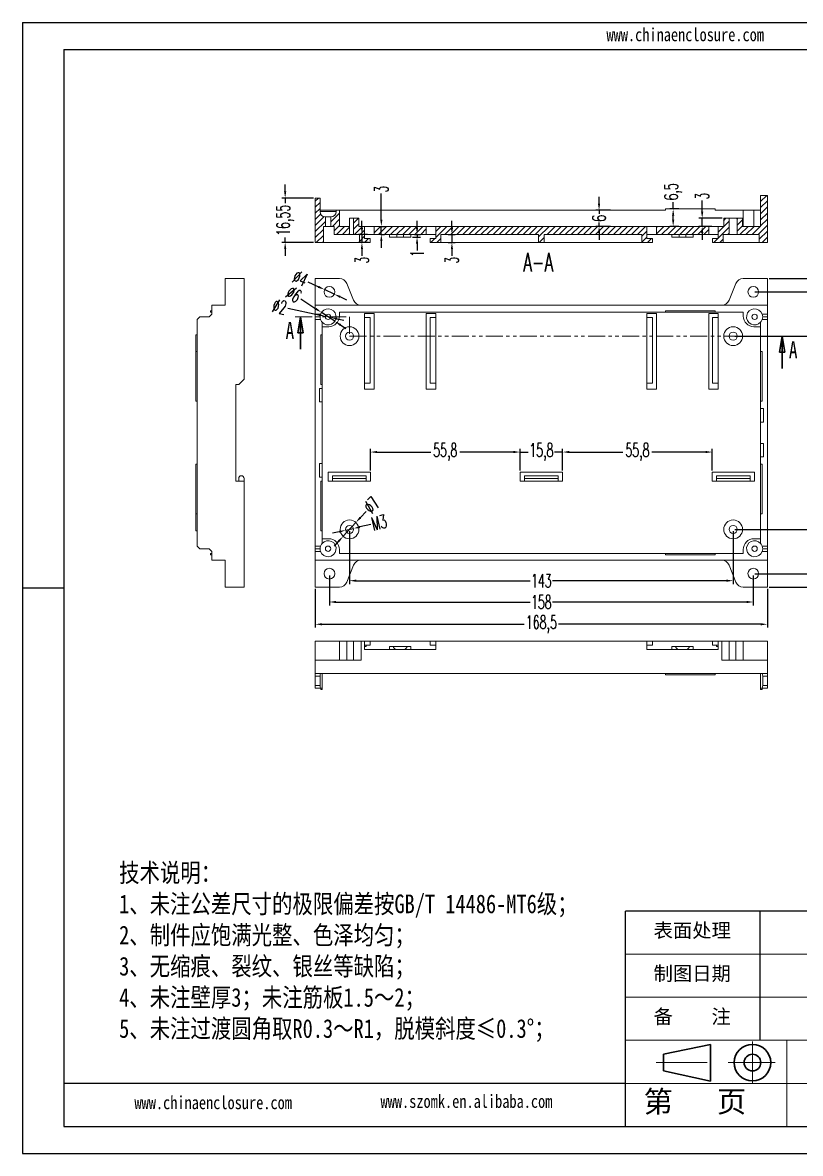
# Model space of a CAD drawing. Header units: inches. Extents: x 998 to 3526, y 519 to 940.
# Drawn here: x 1649.3 to 1939.2, y 519 to 940.4 of the extents above; entities that cross this region are included whole.
import ezdxf

# ---------------------------------------------------------------- set-up
doc = ezdxf.new("R2010")
doc.units = ezdxf.units.IN
doc.linetypes.add('CENTER2', pattern=[28.575, 19.05, -3.175, 3.175, -3.175])
doc.linetypes.add('PHANTOM', pattern=[12.7, 6.35, -1.27, 1.27, -1.27, 1.27, -1.27])
doc.layers.add('文字', color=81, linetype='Continuous')
for name, color, linetype, lineweight in [('粗实线', 7, 'Continuous', 30), ('细实线', 3, 'Continuous', 9), ('细点划线', 2, 'CENTER2', 9)]:
    doc.layers.add(name, color=color, linetype=linetype, lineweight=lineweight)
doc.styles.add('SLDTEXTSTYLE0', font='TXT', dxfattribs={"width": 0.75})
doc.styles.add('SLDTEXTSTYLE2', font='TXT', dxfattribs={"width": 0.6, "bigfont": 'bigfont'})
doc.styles.get("Standard").update_dxf_attribs({"font": 'txt', "bigfont": 'gbcbig.shx'})
doc.styles.add('宋体', font='', dxfattribs={"width": 0.8, "height": 3.5})
doc.styles.get('宋体').set_extended_font_data('SimSun')
doc.dimstyles.new('5', dxfattribs={"dimtxt": 5, "dimasz": 2.5, "dimexe": 1.25, "dimexo": 0.625, "dimtad": 0, "dimzin": 12, "dimtxsty": 'SLDTEXTSTYLE2', "dimcen": 2.5, "dimclrd": 3, "dimclre": 3, "dimclrt": 256, "dimadec": 0, "dimazin": 0, "dimtfac": 1, "dimtmove": 0, "dimatfit": 3, "dimfxl": 1, "dimarcsym": 0})

# ---------------------------------------------------------------- blocks, each defined once
blk = doc.blocks.new('_CLOSED')
at = {"color": 0, "linetype": 'ByBlock', "lineweight": -2}
for p, q in [((-1, 0.166667), (0, 0)), ((-1, 0.166667), (-1, -0.166667)), ((0, 0), (-1, -0.166667)), ((0, 0), (-1, 0))]:
    blk.add_line(p, q, dxfattribs=at)
blk = doc.blocks.new('*D237')
at = {"color": 3, "lineweight": -2}
for p, q in [((1763.63, 734.44), (1763.63, 723.25)), ((1921.63, 734.44), (1921.63, 723.25)), ((1766.13, 724.5), (1838.51, 724.5)), ((1919.13, 724.5), (1846.76, 724.5))]:
    blk.add_line(p, q, dxfattribs=at)
at = {"color": 3}
for points in [[(1766.13, 724.92), (1766.13, 724.08), (1763.63, 724.5)], [(1919.13, 724.92), (1919.13, 724.08), (1921.63, 724.5)]]:
    blk.add_solid(points, dxfattribs=at)
at = {"layer": 'Defpoints', "color": 0}
for p in [(1763.63, 735.06), (1921.63, 735.06), (1921.63, 724.5)]:
    blk.add_point(p, dxfattribs=at)
at = {"insert": (1842.63, 724.5), "char_height": 5, "attachment_point": 5, "style": 'SLDTEXTSTYLE2'}
blk.add_mtext('158', dxfattribs=at)
blk = doc.blocks.new('*D238')
at = {"color": 3, "lineweight": -2}
for p, q in [((1771.13, 750.94), (1771.13, 731.19)), ((1914.13, 750.94), (1914.13, 731.19)), ((1773.63, 732.44), (1838.51, 732.44)), ((1911.63, 732.44), (1846.76, 732.44))]:
    blk.add_line(p, q, dxfattribs=at)
at = {"color": 3}
for points in [[(1773.63, 732.86), (1773.63, 732.02), (1771.13, 732.44)], [(1911.63, 732.86), (1911.63, 732.02), (1914.13, 732.44)]]:
    blk.add_solid(points, dxfattribs=at)
at = {"layer": 'Defpoints', "color": 0}
for p in [(1771.13, 751.56), (1914.13, 751.56), (1914.13, 732.44)]:
    blk.add_point(p, dxfattribs=at)
at = {"insert": (1842.63, 732.44), "char_height": 5, "attachment_point": 5, "style": 'SLDTEXTSTYLE2'}
blk.add_mtext('143', dxfattribs=at)
blk = doc.blocks.new('*D239')
at = {"color": 3, "lineweight": -2}
for p, q in [((1758.38, 729.44), (1758.38, 714.96)), ((1926.88, 729.44), (1926.88, 714.96)), ((1760.88, 716.21), (1836.26, 716.21)), ((1924.38, 716.21), (1849.01, 716.21))]:
    blk.add_line(p, q, dxfattribs=at)
at = {"color": 3}
for points in [[(1760.88, 716.63), (1760.88, 715.79), (1758.38, 716.21)], [(1924.38, 716.63), (1924.38, 715.79), (1926.88, 716.21)]]:
    blk.add_solid(points, dxfattribs=at)
at = {"layer": 'Defpoints', "color": 0}
for p in [(1758.38, 730.06), (1926.88, 730.06), (1926.88, 716.21)]:
    blk.add_point(p, dxfattribs=at)
at = {"insert": (1842.63, 716.21), "char_height": 5, "attachment_point": 5, "style": 'SLDTEXTSTYLE2'}
blk.add_mtext('168,5', dxfattribs=at)
blk = doc.blocks.new('*D240')
at = {"color": 3, "lineweight": -2}
for p, q in [((1922.26, 840.06), (1953.38, 840.06)), ((1952.13, 837.56), (1952.13, 791.44)), ((1952.13, 737.56), (1952.13, 783.69)), ((1922.26, 735.06), (1953.38, 735.06))]:
    blk.add_line(p, q, dxfattribs=at)
at = {"color": 3}
for points in [[(1951.72, 837.56), (1952.55, 837.56), (1952.13, 840.06)], [(1951.72, 737.56), (1952.55, 737.56), (1952.13, 735.06)]]:
    blk.add_solid(points, dxfattribs=at)
at = {"layer": 'Defpoints', "color": 0}
for p in [(1921.63, 840.06), (1952.13, 840.06), (1921.63, 735.06)]:
    blk.add_point(p, dxfattribs=at)
at = {"insert": (1952.13, 787.56), "char_height": 5, "attachment_point": 5, "rotation": 90, "style": 'SLDTEXTSTYLE2'}
blk.add_mtext('105', dxfattribs=at)
blk = doc.blocks.new('*D241')
at = {"color": 3, "lineweight": -2}
for p, q in [((1914.76, 823.56), (1945.84, 823.56)), ((1944.59, 821.06), (1944.59, 790.69)), ((1944.59, 754.06), (1944.59, 784.44)), ((1914.76, 751.56), (1945.84, 751.56))]:
    blk.add_line(p, q, dxfattribs=at)
at = {"color": 3}
for points in [[(1944.17, 821.06), (1945.01, 821.06), (1944.59, 823.56)], [(1944.17, 754.06), (1945.01, 754.06), (1944.59, 751.56)]]:
    blk.add_solid(points, dxfattribs=at)
at = {"layer": 'Defpoints', "color": 0}
for p in [(1914.13, 823.56), (1944.59, 823.56), (1914.13, 751.56)]:
    blk.add_point(p, dxfattribs=at)
at = {"insert": (1944.59, 787.56), "char_height": 5, "attachment_point": 5, "rotation": 90, "style": 'SLDTEXTSTYLE2'}
blk.add_mtext('72', dxfattribs=at)
blk = doc.blocks.new('*D242')
at = {"color": 3, "lineweight": -2}
for p, q in [((1927.51, 845.06), (1961.56, 845.06)), ((1960.31, 842.56), (1960.31, 791.19)), ((1960.31, 732.56), (1960.31, 783.94)), ((1927.51, 730.06), (1961.56, 730.06))]:
    blk.add_line(p, q, dxfattribs=at)
at = {"color": 3}
for points in [[(1959.9, 842.56), (1960.73, 842.56), (1960.31, 845.06)], [(1959.9, 732.56), (1960.73, 732.56), (1960.31, 730.06)]]:
    blk.add_solid(points, dxfattribs=at)
at = {"layer": 'Defpoints', "color": 0}
for p in [(1926.88, 845.06), (1926.88, 730.06), (1960.31, 730.06)]:
    blk.add_point(p, dxfattribs=at)
at = {"insert": (1960.31, 787.56), "char_height": 5, "attachment_point": 5, "rotation": 90, "style": 'SLDTEXTSTYLE2'}
blk.add_mtext('115', dxfattribs=at)
blk = doc.blocks.new('*D250')
at = {"color": 3, "lineweight": -2}
for p, q in [((1777.28, 758.27), (1775.19, 755.99)), ((1768.77, 748.98), (1773.5, 754.14)), ((1767.08, 747.14), (1765.39, 745.3))]:
    blk.add_line(p, q, dxfattribs=at)
at = {"color": 3}
for points in [[(1774.88, 756.27), (1775.5, 755.71), (1773.5, 754.14)], [(1766.77, 747.42), (1767.39, 746.86), (1768.77, 748.98)]]:
    blk.add_solid(points, dxfattribs=at)
at = {"layer": 'Defpoints', "color": 0}
for p in [(1773.5, 754.14), (1768.77, 748.98)]:
    blk.add_point(p, dxfattribs=at)
at = {"insert": (1779.39, 760.57), "char_height": 5, "attachment_point": 5, "rotation": 47.4904, "style": 'SLDTEXTSTYLE2'}
blk.add_mtext('∅7', dxfattribs=at)
blk = doc.blocks.new('*D251')
at = {"color": 3, "lineweight": -2}
for p, q in [((1767.24, 750.66), (1764.8, 750.1)), ((1769.67, 751.23), (1772.6, 751.9)), ((1779.09, 753.4), (1775.03, 752.47))]:
    blk.add_line(p, q, dxfattribs=at)
at = {"color": 3}
for points in [[(1767.14, 751.07), (1767.33, 750.26), (1769.67, 751.23)], [(1774.94, 752.87), (1775.13, 752.06), (1772.6, 751.9)]]:
    blk.add_solid(points, dxfattribs=at)
at = {"layer": 'Defpoints', "color": 0}
for p in [(1769.67, 751.23), (1772.6, 751.9)]:
    blk.add_point(p, dxfattribs=at)
at = {"insert": (1782.13, 754.11), "char_height": 5, "attachment_point": 5, "rotation": 13.0131, "style": 'SLDTEXTSTYLE2'}
blk.add_mtext('{\\Ftxt,bigfont|c134;M3}', dxfattribs=at)
blk = doc.blocks.new('*D252')
at = {"color": 3, "lineweight": -2}
for p, q in [((1755.59, 843.8), (1759.55, 841.96)), ((1765.45, 839.22), (1761.82, 840.91)), ((1767.72, 838.17), (1769.98, 837.12))]:
    blk.add_line(p, q, dxfattribs=at)
at = {"color": 3}
for points in [[(1759.73, 842.34), (1759.38, 841.58), (1761.82, 840.91)], [(1767.89, 838.55), (1767.54, 837.79), (1765.45, 839.22)]]:
    blk.add_solid(points, dxfattribs=at)
at = {"layer": 'Defpoints', "color": 0}
for p in [(1761.82, 840.91), (1765.45, 839.22)]:
    blk.add_point(p, dxfattribs=at)
at = {"insert": (1752.76, 845.11), "char_height": 5, "attachment_point": 5, "rotation": 335.0971, "style": 'SLDTEXTSTYLE2'}
blk.add_mtext('∅4', dxfattribs=at)
blk = doc.blocks.new('*D253')
at = {"color": 3, "lineweight": -2}
for p, q in [((1752.97, 837.47), (1758.54, 833.79)), ((1765.64, 829.11), (1760.63, 832.42)), ((1767.72, 827.73), (1769.81, 826.36))]:
    blk.add_line(p, q, dxfattribs=at)
at = {"color": 3}
for points in [[(1758.77, 834.14), (1758.31, 833.45), (1760.63, 832.42)], [(1767.95, 828.08), (1767.5, 827.39), (1765.64, 829.11)]]:
    blk.add_solid(points, dxfattribs=at)
at = {"layer": 'Defpoints', "color": 0}
for p in [(1760.63, 832.42), (1765.64, 829.11)]:
    blk.add_point(p, dxfattribs=at)
at = {"insert": (1750.37, 839.19), "char_height": 5, "attachment_point": 5, "rotation": 326.5743, "style": 'SLDTEXTSTYLE2'}
blk.add_mtext('∅6', dxfattribs=at)
blk = doc.blocks.new('*D254')
at = {"color": 3, "lineweight": -2}
for p, q in [((1748.13, 833.94), (1759.71, 831.49)), ((1764.11, 830.56), (1762.16, 830.97)), ((1766.56, 830.04), (1769, 829.52))]:
    blk.add_line(p, q, dxfattribs=at)
at = {"color": 3}
for points in [[(1759.8, 831.9), (1759.62, 831.08), (1762.16, 830.97)], [(1766.64, 830.45), (1766.47, 829.63), (1764.11, 830.56)]]:
    blk.add_solid(points, dxfattribs=at)
at = {"layer": 'Defpoints', "color": 0}
for p in [(1762.16, 830.97), (1764.11, 830.56)]:
    blk.add_point(p, dxfattribs=at)
at = {"insert": (1745.07, 834.59), "char_height": 5, "attachment_point": 5, "rotation": 348.0457, "style": 'SLDTEXTSTYLE2'}
blk.add_mtext('∅2', dxfattribs=at)
blk = doc.blocks.new('*D256')
at = {"color": 3, "lineweight": -2}
for p, q in [((1778.93, 773.49), (1778.93, 781.63)), ((1781.43, 780.38), (1801.46, 780.38)), ((1832.23, 780.38), (1812.21, 780.38)), ((1834.73, 773.49), (1834.73, 781.63))]:
    blk.add_line(p, q, dxfattribs=at)
at = {"color": 3}
for points in [[(1781.43, 780.8), (1781.43, 779.97), (1778.93, 780.38)], [(1832.23, 780.8), (1832.23, 779.97), (1834.73, 780.38)]]:
    blk.add_solid(points, dxfattribs=at)
at = {"layer": 'Defpoints', "color": 0}
for p in [(1834.73, 780.38), (1778.93, 772.86), (1834.73, 772.86)]:
    blk.add_point(p, dxfattribs=at)
at = {"insert": (1806.83, 780.38), "char_height": 5, "attachment_point": 5, "style": 'SLDTEXTSTYLE2'}
blk.add_mtext('55,8', dxfattribs=at)
blk = doc.blocks.new('*D257')
at = {"color": 3, "lineweight": -2}
for p, q in [((1850.53, 773.49), (1850.53, 781.63)), ((1853.03, 780.38), (1873.06, 780.38)), ((1903.83, 780.38), (1883.81, 780.38)), ((1906.33, 773.49), (1906.33, 781.63))]:
    blk.add_line(p, q, dxfattribs=at)
at = {"color": 3}
for points in [[(1853.03, 780.8), (1853.03, 779.97), (1850.53, 780.38)], [(1903.83, 780.8), (1903.83, 779.97), (1906.33, 780.38)]]:
    blk.add_solid(points, dxfattribs=at)
at = {"layer": 'Defpoints', "color": 0}
for p in [(1906.33, 780.38), (1850.53, 772.86), (1906.33, 772.86)]:
    blk.add_point(p, dxfattribs=at)
at = {"insert": (1878.43, 780.38), "char_height": 5, "attachment_point": 5, "style": 'SLDTEXTSTYLE2'}
blk.add_mtext('55,8', dxfattribs=at)
blk = doc.blocks.new('*D258')
at = {"color": 3, "lineweight": -2}
for p, q in [((1832.23, 780.38), (1829.73, 780.38)), ((1834.73, 773.49), (1834.73, 781.63)), ((1834.73, 780.38), (1837.76, 780.38)), ((1850.53, 780.38), (1847.51, 780.38)), ((1850.53, 773.49), (1850.53, 781.63)), ((1853.03, 780.38), (1855.53, 780.38))]:
    blk.add_line(p, q, dxfattribs=at)
at = {"color": 3}
for points in [[(1832.23, 780.8), (1832.23, 779.97), (1834.73, 780.38)], [(1853.03, 780.8), (1853.03, 779.97), (1850.53, 780.38)]]:
    blk.add_solid(points, dxfattribs=at)
at = {"layer": 'Defpoints', "color": 0}
for p in [(1850.53, 780.38), (1834.73, 772.86), (1850.53, 772.86)]:
    blk.add_point(p, dxfattribs=at)
at = {"insert": (1842.63, 780.38), "char_height": 5, "attachment_point": 5, "style": 'SLDTEXTSTYLE2'}
blk.add_mtext('15,8', dxfattribs=at)
blk = doc.blocks.new('*D262')
at = {"color": 3, "lineweight": -2}
for p, q in [((1747.14, 877.54), (1747.14, 880.04)), ((1757.76, 875.04), (1745.89, 875.04)), ((1747.14, 875.04), (1747.14, 873.14)), ((1747.14, 858.49), (1747.14, 860.39)), ((1757.76, 858.49), (1745.89, 858.49)), ((1747.14, 855.99), (1747.14, 853.49))]:
    blk.add_line(p, q, dxfattribs=at)
at = {"color": 3}
for points in [[(1746.73, 877.54), (1747.56, 877.54), (1747.14, 875.04)], [(1746.73, 855.99), (1747.56, 855.99), (1747.14, 858.49)]]:
    blk.add_solid(points, dxfattribs=at)
at = {"layer": 'Defpoints', "color": 0}
for p in [(1758.38, 875.04), (1747.14, 858.49), (1758.38, 858.49)]:
    blk.add_point(p, dxfattribs=at)
at = {"insert": (1747.14, 866.76), "char_height": 5, "attachment_point": 5, "rotation": 90, "style": 'SLDTEXTSTYLE2'}
blk.add_mtext('16,55', dxfattribs=at)
blk = doc.blocks.new('*D263')
at = {"color": 3, "lineweight": -2}
for p, q in [((1902.59, 869.99), (1902.59, 874.11)), ((1910.01, 867.49), (1901.34, 867.49)), ((1906.13, 864.49), (1901.34, 864.49)), ((1902.59, 864.49), (1902.59, 867.49)), ((1902.59, 861.99), (1902.59, 859.49))]:
    blk.add_line(p, q, dxfattribs=at)
at = {"color": 3}
for points in [[(1902.17, 869.99), (1903.01, 869.99), (1902.59, 867.49)], [(1902.17, 861.99), (1903.01, 861.99), (1902.59, 864.49)]]:
    blk.add_solid(points, dxfattribs=at)
at = {"layer": 'Defpoints', "color": 0}
for p in [(1902.59, 864.49), (1906.76, 864.49), (1910.63, 867.49)]:
    blk.add_point(p, dxfattribs=at)
at = {"insert": (1902.59, 875.74), "char_height": 5, "attachment_point": 5, "rotation": 90, "style": 'SLDTEXTSTYLE2'}
blk.add_mtext('3', dxfattribs=at)
blk = doc.blocks.new('*D264')
at = {"color": 3, "lineweight": -2}
for p, q in [((1864.15, 872.99), (1864.15, 875.49)), ((1868.4, 870.49), (1862.9, 870.49)), ((1864.15, 870.49), (1864.15, 869.11)), ((1868.4, 864.49), (1862.9, 864.49)), ((1864.15, 864.49), (1864.15, 865.86)), ((1864.15, 861.99), (1864.15, 859.49))]:
    blk.add_line(p, q, dxfattribs=at)
at = {"color": 3}
for points in [[(1863.73, 872.99), (1864.57, 872.99), (1864.15, 870.49)], [(1863.73, 861.99), (1864.57, 861.99), (1864.15, 864.49)]]:
    blk.add_solid(points, dxfattribs=at)
at = {"layer": 'Defpoints', "color": 0}
for p in [(1864.15, 870.49), (1869.03, 870.49), (1869.03, 864.49)]:
    blk.add_point(p, dxfattribs=at)
at = {"insert": (1864.15, 867.49), "char_height": 5, "attachment_point": 5, "rotation": 90, "style": 'SLDTEXTSTYLE2'}
blk.add_mtext('6', dxfattribs=at)
blk = doc.blocks.new('*D265')
at = {"color": 3, "lineweight": -2}
for p, q in [((1891.77, 870.99), (1891.77, 873.49)), ((1893.87, 870.99), (1890.52, 870.99)), ((1891.77, 866.99), (1891.77, 868.49)), ((1893.87, 864.49), (1890.52, 864.49))]:
    blk.add_line(p, q, dxfattribs=at)
at = {"color": 3}
for points in [[(1891.36, 868.49), (1892.19, 868.49), (1891.77, 870.99)], [(1891.36, 866.99), (1892.19, 866.99), (1891.77, 864.49)]]:
    blk.add_solid(points, dxfattribs=at)
at = {"layer": 'Defpoints', "color": 0}
for p in [(1894.49, 870.99), (1891.77, 864.49), (1894.49, 864.49)]:
    blk.add_point(p, dxfattribs=at)
at = {"insert": (1891.77, 877.36), "char_height": 5, "attachment_point": 5, "rotation": 90, "style": 'SLDTEXTSTYLE2'}
blk.add_mtext('6,5', dxfattribs=at)
blk = doc.blocks.new('*D266')
at = {"color": 3, "lineweight": -2}
for p, q in [((1782.98, 866.99), (1782.98, 876.73)), ((1782.74, 864.49), (1784.23, 864.49)), ((1782.98, 861.49), (1782.98, 864.49)), ((1782.74, 861.49), (1784.23, 861.49)), ((1782.98, 858.99), (1782.98, 856.49))]:
    blk.add_line(p, q, dxfattribs=at)
at = {"color": 3}
for points in [[(1782.57, 866.99), (1783.4, 866.99), (1782.98, 864.49)], [(1782.57, 858.99), (1783.4, 858.99), (1782.98, 861.49)]]:
    blk.add_solid(points, dxfattribs=at)
at = {"layer": 'Defpoints', "color": 0}
for p in [(1782.12, 864.49), (1782.98, 864.49), (1782.12, 861.49)]:
    blk.add_point(p, dxfattribs=at)
at = {"insert": (1782.98, 878.36), "char_height": 5, "attachment_point": 5, "rotation": 90, "style": 'SLDTEXTSTYLE2'}
blk.add_mtext('3', dxfattribs=at)
blk = doc.blocks.new('*D267')
at = {"color": 3, "lineweight": -2}
for p, q in [((1796.3, 863.99), (1796.3, 866.49)), ((1794.63, 860.49), (1797.55, 860.49)), ((1795.38, 861.49), (1797.55, 861.49)), ((1796.3, 861.49), (1796.3, 860.49)), ((1796.3, 857.99), (1796.3, 855.49))]:
    blk.add_line(p, q, dxfattribs=at)
at = {"color": 3}
for points in [[(1795.89, 863.99), (1796.72, 863.99), (1796.3, 861.49)], [(1795.89, 857.99), (1796.72, 857.99), (1796.3, 860.49)]]:
    blk.add_solid(points, dxfattribs=at)
at = {"layer": 'Defpoints', "color": 0}
for p in [(1794.01, 860.49), (1794.76, 861.49), (1796.3, 860.49)]:
    blk.add_point(p, dxfattribs=at)
at = {"insert": (1796.3, 854.36), "char_height": 5, "attachment_point": 5, "rotation": 90, "style": 'SLDTEXTSTYLE2'}
blk.add_mtext('1', dxfattribs=at)
blk = doc.blocks.new('*D268')
at = {"color": 3, "lineweight": -2}
for p, q in [((1775.76, 863.99), (1775.76, 866.49)), ((1777.88, 861.49), (1774.51, 861.49)), ((1775.76, 861.49), (1775.76, 858.49)), ((1778.23, 858.49), (1774.51, 858.49)), ((1775.76, 855.99), (1775.76, 853.49))]:
    blk.add_line(p, q, dxfattribs=at)
at = {"color": 3}
for points in [[(1775.34, 863.99), (1776.17, 863.99), (1775.76, 861.49)], [(1775.34, 855.99), (1776.17, 855.99), (1775.76, 858.49)]]:
    blk.add_solid(points, dxfattribs=at)
at = {"layer": 'Defpoints', "color": 0}
for p in [(1778.51, 861.49), (1775.76, 858.49), (1778.86, 858.49)]:
    blk.add_point(p, dxfattribs=at)
at = {"insert": (1775.76, 851.86), "char_height": 5, "attachment_point": 5, "rotation": 90, "style": 'SLDTEXTSTYLE2'}
blk.add_mtext('3', dxfattribs=at)
blk = doc.blocks.new('*D269')
at = {"color": 3, "lineweight": -2}
for p, q in [((1809.3, 863.99), (1809.3, 866.49)), ((1807.91, 861.49), (1810.55, 861.49)), ((1809.3, 861.49), (1809.3, 858.49)), ((1807.91, 858.49), (1810.55, 858.49)), ((1809.3, 855.99), (1809.3, 853.49))]:
    blk.add_line(p, q, dxfattribs=at)
at = {"color": 3}
for points in [[(1808.88, 863.99), (1809.72, 863.99), (1809.3, 861.49)], [(1808.88, 855.99), (1809.72, 855.99), (1809.3, 858.49)]]:
    blk.add_solid(points, dxfattribs=at)
at = {"layer": 'Defpoints', "color": 0}
for p in [(1807.28, 861.49), (1807.28, 858.49), (1809.3, 858.49)]:
    blk.add_point(p, dxfattribs=at)
at = {"insert": (1809.3, 851.86), "char_height": 5, "attachment_point": 5, "rotation": 90, "style": 'SLDTEXTSTYLE2'}
blk.add_mtext('3', dxfattribs=at)

msp = doc.modelspace()

# ---------------------------------------------------------------- hatches: boundary and pattern name
h = msp.add_hatch()
h.set_pattern_fill('ANSI31', color=4, scale=0.5, style=0)
edge = h.paths.add_edge_path(flags=0)
edge.add_arc((1762.134, 869.988), 2, 180, 270, ccw=False)
edge.add_line((1760.134, 869.988), (1760.134, 875.038))
edge.add_line((1760.134, 875.038), (1758.384, 875.038))
edge.add_line((1758.384, 875.038), (1758.384, 858.488))
edge.add_line((1758.384, 858.488), (1761.384, 858.488))
edge.add_line((1761.384, 858.488), (1761.384, 864.488))
edge.add_line((1761.384, 864.488), (1762.134, 864.488))
edge.add_line((1762.134, 864.488), (1762.134, 867.988))
h = msp.add_hatch()
h.set_pattern_fill('ANSI31', color=4, scale=0.5, style=0)
h.paths.add_polyline_path([(1926.884, 858.488), (1926.884, 875.988), (1924.384, 875.988), (1924.384, 864.488), (1917.634, 864.488), (1917.634, 867.488), (1915.634, 867.488), (1915.634, 861.488), (1923.884, 861.488), (1923.884, 858.488)], flags=0)
h = msp.add_hatch()
h.set_pattern_fill('ANSI31', color=4, scale=0.5, style=0)
edge = h.paths.add_edge_path(flags=0)
edge.add_line((1771.134, 861.488), (1771.134, 864.488))
edge.add_line((1771.134, 864.488), (1767.373, 864.488))
edge.add_line((1767.373, 864.488), (1767.373, 870.488))
edge.add_line((1767.373, 870.488), (1766.134, 870.488))
edge.add_line((1766.134, 870.488), (1766.134, 869.988))
edge.add_arc((1764.134, 869.988), 2, 270, 360, ccw=False)
edge.add_line((1764.134, 867.988), (1764.134, 864.488))
edge.add_line((1764.134, 864.488), (1765.384, 864.488))
edge.add_line((1765.384, 864.488), (1765.384, 861.488))
edge.add_line((1765.384, 861.488), (1771.134, 861.488))
h = msp.add_hatch()
h.set_pattern_fill('ANSI31', color=4, scale=0.5, style=0)
h.paths.add_polyline_path([(1772.634, 867.488), (1772.634, 861.488), (1774.884, 861.488), (1774.884, 858.488), (1778.859, 858.488), (1778.859, 859.988), (1776.759, 859.988), (1776.759, 864.488), (1774.634, 864.488), (1774.634, 867.488)], flags=0)
h = msp.add_hatch()
h.set_pattern_fill('ANSI31', color=4, scale=0.5, style=0)
h.paths.add_polyline_path([(1780.259, 864.488), (1780.259, 861.488), (1799.759, 861.488), (1799.759, 864.488)], flags=0)
h = msp.add_hatch()
h.set_pattern_fill('ANSI31', color=4, scale=0.5, style=0)
h.paths.add_polyline_path([(1880.134, 861.488), (1880.134, 858.488), (1884.109, 858.488), (1884.109, 859.988), (1882.009, 859.988), (1882.009, 864.488), (1803.259, 864.488), (1803.259, 859.988), (1801.159, 859.988), (1801.159, 858.488), (1805.134, 858.488), (1805.134, 861.488), (1841.634, 861.488), (1841.634, 858.488), (1843.634, 858.488), (1843.634, 861.488)], flags=0)
h = msp.add_hatch()
h.set_pattern_fill('ANSI31', color=4, scale=0.5, style=0)
h.paths.add_polyline_path([(1885.509, 861.488), (1905.009, 861.488), (1905.009, 864.488), (1885.509, 864.488)], flags=0)
h = msp.add_hatch()
h.set_pattern_fill('ANSI31', color=4, scale=0.5, style=0)
h.paths.add_polyline_path([(1910.384, 861.488), (1912.634, 861.488), (1912.634, 867.488), (1910.634, 867.488), (1910.634, 864.488), (1908.509, 864.488), (1908.509, 859.988), (1906.409, 859.988), (1906.409, 858.488), (1910.384, 858.488)], flags=0)

# ---------------------------------------------------------------- linework, layer by layer
for p, q in [((1649.271, 940.406), (2245.201, 940.406)), ((1649.271, 940.406), (1649.271, 519.041)), ((1664.691, 930.373), (2235.169, 930.373)), ((1664.691, 930.373), (1664.691, 529.073)), ((1664.691, 729.723), (1649.271, 729.723)), ((1649.271, 714.117), (1649.271, 519.041)), ((1994.389, 609.333), (1873.999, 609.333)), ((1873.999, 529.073), (1873.999, 609.333)), ((1924.161, 561.177), (1924.161, 609.333)), ((1873.999, 545.125), (1664.691, 545.125)), ((1664.691, 529.073), (2235.169, 529.073)), ((1649.271, 519.041), (2245.201, 519.041)), ((1649.271, 519.041), (1925.164, 519.041))]:
    msp.add_line(p, q)
at = {"color": 7, "linetype": 'Continuous', "lineweight": 15}
for p, q in [((1758.384, 858.488), (1758.384, 875.038)), ((1760.134, 875.038), (1758.384, 875.038)), ((1760.134, 869.988), (1760.134, 875.038)), ((1760.135, 874.988), (1760.135, 871.488)), ((1926.884, 875.988), (1924.384, 875.988)), ((1924.384, 864.488), (1924.384, 875.988)), ((1926.884, 875.988), (1926.884, 858.488)), ((1760.134, 869.988), (1766.134, 869.988)), ((1766.134, 870.488), (1760.324, 870.488)), ((1766.134, 870.488), (1766.134, 869.988)), ((1766.134, 870.488), (1767.373, 870.488)), ((1767.373, 864.488), (1767.373, 870.488)), ((1767.373, 870.488), (1767.384, 870.488)), ((1767.384, 870.488), (1767.384, 864.488)), ((1888.884, 870.488), (1767.384, 870.488)), ((1888.884, 870.988), (1888.884, 870.488)), ((1907.384, 870.988), (1888.884, 870.988)), ((1907.384, 870.988), (1907.384, 870.488)), ((1917.884, 870.488), (1907.384, 870.488)), ((1917.884, 864.488), (1917.884, 870.488)), ((1917.884, 870.488), (1921.884, 870.488)), ((1921.884, 870.488), (1921.884, 864.488)), ((1924.384, 870.488), (1921.884, 870.488)), ((1762.134, 864.488), (1761.384, 864.488)), ((1761.384, 864.488), (1761.384, 858.488)), ((1762.134, 864.488), (1762.134, 867.988)), ((1764.134, 867.988), (1762.134, 867.988)), ((1764.134, 864.488), (1762.134, 864.488)), ((1764.134, 867.988), (1764.134, 864.488)), ((1765.384, 864.488), (1764.134, 864.488)), ((1765.384, 861.488), (1765.384, 864.488)), ((1771.134, 864.488), (1767.373, 864.488)), ((1771.134, 867.488), (1771.134, 861.488)), ((1772.634, 867.488), (1771.134, 867.488)), ((1774.634, 867.488), (1772.634, 867.488)), ((1772.634, 861.488), (1772.634, 867.488)), ((1774.634, 867.488), (1774.634, 864.488)), ((1776.759, 864.488), (1774.634, 864.488)), ((1776.759, 864.488), (1776.759, 859.988)), ((1780.259, 864.488), (1776.759, 864.488)), ((1780.259, 861.488), (1780.259, 864.488)), ((1799.759, 864.488), (1780.259, 864.488)), ((1799.759, 864.488), (1799.759, 861.488)), ((1803.259, 864.488), (1799.759, 864.488)), ((1803.259, 859.988), (1803.259, 864.488)), ((1882.009, 864.488), (1803.259, 864.488)), ((1882.009, 864.488), (1882.009, 859.988)), ((1882.009, 864.488), (1885.509, 864.488)), ((1885.509, 864.488), (1885.509, 861.488)), ((1905.009, 864.488), (1885.509, 864.488)), ((1905.009, 861.488), (1905.009, 864.488)), ((1905.009, 864.488), (1908.509, 864.488)), ((1908.509, 859.988), (1908.509, 864.488)), ((1910.634, 864.488), (1908.509, 864.488)), ((1910.634, 867.488), (1910.634, 864.488)), ((1912.634, 867.488), (1910.634, 867.488)), ((1912.634, 861.488), (1912.634, 867.488)), ((1912.634, 867.488), (1915.634, 867.488)), ((1915.634, 867.488), (1915.634, 861.488)), ((1917.634, 867.488), (1915.634, 867.488)), ((1917.634, 864.488), (1917.634, 867.488)), ((1924.384, 864.488), (1917.634, 864.488)), ((1765.384, 861.488), (1771.134, 861.488)), ((1771.134, 861.488), (1772.634, 861.488)), ((1772.634, 861.488), (1774.884, 861.488)), ((1774.884, 858.488), (1774.884, 861.488)), ((1776.759, 861.488), (1780.259, 861.488)), ((1778.859, 859.988), (1776.759, 859.988)), ((1778.859, 859.988), (1778.859, 858.488)), ((1780.259, 861.488), (1799.759, 861.488)), ((1786.009, 861.488), (1786.009, 860.488)), ((1786.009, 860.488), (1788.759, 860.488)), ((1788.759, 860.488), (1788.759, 861.488)), ((1791.259, 860.488), (1788.759, 860.488)), ((1791.259, 861.488), (1791.259, 860.488)), ((1791.259, 860.488), (1794.009, 860.488)), ((1794.009, 860.488), (1794.009, 861.488)), ((1799.759, 861.488), (1803.259, 861.488)), ((1801.159, 859.988), (1803.259, 859.988)), ((1801.159, 858.488), (1801.159, 859.988)), ((1805.134, 861.488), (1841.634, 861.488)), ((1805.134, 861.488), (1805.134, 858.488)), ((1841.634, 858.488), (1841.634, 861.488)), ((1843.634, 861.488), (1880.134, 861.488)), ((1843.634, 861.488), (1843.634, 858.488)), ((1880.134, 858.488), (1880.134, 861.488)), ((1885.509, 861.488), (1882.009, 861.488)), ((1882.009, 859.988), (1884.109, 859.988)), ((1884.109, 858.488), (1884.109, 859.988)), ((1885.509, 861.488), (1905.009, 861.488)), ((1891.259, 861.488), (1891.259, 860.488)), ((1894.009, 860.488), (1891.259, 860.488)), ((1894.009, 860.488), (1894.009, 861.488)), ((1894.009, 860.488), (1896.509, 860.488)), ((1896.509, 861.488), (1896.509, 860.488)), ((1899.259, 860.488), (1896.509, 860.488)), ((1899.259, 860.488), (1899.259, 861.488)), ((1908.509, 861.488), (1905.009, 861.488)), ((1908.509, 859.988), (1906.409, 859.988)), ((1906.409, 859.988), (1906.409, 858.488)), ((1910.384, 861.488), (1912.634, 861.488)), ((1910.384, 861.488), (1910.384, 858.488)), ((1915.634, 861.488), (1912.634, 861.488)), ((1915.634, 861.488), (1923.884, 861.488)), ((1923.884, 858.488), (1923.884, 861.488)), ((1758.384, 858.488), (1761.384, 858.488)), ((1761.384, 858.488), (1774.884, 858.488)), ((1774.884, 858.488), (1778.859, 858.488)), ((1801.159, 858.488), (1805.134, 858.488)), ((1805.134, 858.488), (1841.634, 858.488)), ((1841.634, 858.488), (1843.634, 858.488)), ((1843.634, 858.488), (1880.134, 858.488)), ((1880.134, 858.488), (1884.109, 858.488)), ((1906.409, 858.488), (1910.384, 858.488)), ((1910.384, 858.488), (1923.884, 858.488)), ((1923.884, 858.488), (1926.884, 858.488)), ((1724.809, 845.065), (1724.809, 835.065)), ((1724.809, 845.065), (1731.809, 845.065)), ((1731.809, 807.565), (1731.809, 845.065)), ((1767.353, 845.065), (1758.384, 845.065)), ((1758.384, 845.065), (1758.384, 835.065)), ((1772.63, 836.95), (1770.139, 843.179)), ((1912.639, 836.95), (1915.13, 843.179)), ((1917.915, 845.065), (1926.884, 845.065)), ((1926.884, 845.065), (1926.884, 835.065)), ((1719.809, 831.815), (1719.809, 835.065)), ((1719.809, 835.065), (1724.809, 835.065)), ((1926.884, 835.065), (1758.384, 835.065)), ((1758.384, 835.065), (1758.384, 831.815)), ((1926.884, 831.815), (1926.884, 835.065)), ((1715.309, 830.815), (1714.309, 829.815)), ((1715.309, 830.815), (1718.809, 830.815)), ((1719.809, 831.815), (1718.809, 830.815)), ((1719.309, 833.065), (1719.809, 833.065)), ((1719.309, 833.065), (1719.309, 832.565)), ((1719.309, 832.565), (1719.809, 832.565)), ((1758.384, 831.815), (1760.324, 831.815)), ((1758.384, 830.815), (1758.384, 831.815)), ((1758.384, 830.815), (1760.135, 830.815)), ((1758.384, 829.815), (1758.384, 830.815)), ((1767.384, 831.065), (1767.384, 832.565)), ((1888.884, 832.565), (1767.384, 832.565)), ((1776.759, 832.065), (1776.759, 803.765)), ((1780.259, 832.065), (1776.759, 832.065)), ((1778.859, 830.565), (1776.759, 830.565)), ((1778.859, 806.065), (1778.859, 830.565)), ((1780.259, 803.765), (1780.259, 832.065)), ((1803.259, 832.065), (1799.759, 832.065)), ((1799.759, 832.065), (1799.759, 803.765)), ((1803.259, 830.565), (1801.159, 830.565)), ((1801.159, 830.565), (1801.159, 806.065)), ((1803.259, 803.765), (1803.259, 832.065)), ((1882.009, 803.765), (1882.009, 832.065)), ((1882.009, 832.065), (1885.509, 832.065)), ((1882.009, 830.565), (1884.109, 830.565)), ((1884.109, 830.565), (1884.109, 806.065)), ((1885.509, 832.065), (1885.509, 803.765)), ((1888.884, 833.065), (1907.384, 833.065)), ((1888.884, 832.565), (1888.884, 833.065)), ((1907.384, 832.565), (1888.884, 832.565)), ((1905.009, 832.065), (1908.509, 832.065)), ((1905.009, 803.765), (1905.009, 832.065)), ((1906.409, 806.065), (1906.409, 830.565)), ((1906.409, 830.565), (1908.509, 830.565)), ((1907.384, 833.065), (1907.384, 832.565)), ((1917.884, 832.565), (1907.384, 832.565)), ((1908.509, 832.065), (1908.509, 803.765)), ((1917.884, 831.065), (1917.884, 832.565)), ((1924.944, 831.815), (1926.884, 831.815)), ((1925.134, 830.815), (1926.884, 830.815)), ((1926.884, 831.815), (1926.884, 830.815)), ((1926.884, 830.815), (1926.884, 829.815)), ((1714.309, 745.315), (1714.309, 829.815)), ((1758.384, 745.315), (1758.384, 829.815)), ((1760.289, 829.815), (1758.384, 829.815)), ((1760.884, 828.78), (1760.884, 824.065)), ((1760.884, 827.065), (1763.384, 827.065)), ((1924.384, 827.065), (1921.884, 827.065)), ((1924.384, 828.78), (1924.384, 817.815)), ((1926.884, 829.815), (1924.98, 829.815)), ((1926.884, 745.315), (1926.884, 829.815)), ((1713.809, 817.815), (1713.809, 824.065)), ((1713.809, 824.065), (1714.309, 824.065)), ((1760.384, 824.065), (1760.384, 805.565)), ((1760.884, 824.065), (1760.384, 824.065)), ((1760.884, 805.565), (1760.884, 824.065)), ((1713.809, 799.315), (1713.809, 817.815)), ((1713.809, 817.815), (1714.309, 817.815)), ((1924.884, 817.815), (1924.384, 817.815)), ((1924.384, 817.815), (1924.384, 799.315)), ((1924.884, 799.315), (1924.884, 817.815)), ((1728.809, 805.565), (1728.809, 769.565)), ((1728.809, 805.565), (1729.809, 805.565)), ((1729.809, 805.565), (1731.809, 807.565)), ((1760.384, 805.565), (1760.884, 805.565)), ((1760.884, 805.565), (1760.884, 804.065)), ((1776.759, 806.065), (1778.859, 806.065)), ((1801.159, 806.065), (1803.259, 806.065)), ((1882.009, 806.065), (1884.109, 806.065)), ((1906.409, 806.065), (1908.509, 806.065)), ((1760.884, 804.065), (1759.884, 804.065)), ((1759.884, 804.065), (1759.884, 799.065)), ((1760.884, 799.065), (1760.884, 804.065)), ((1776.759, 803.765), (1780.259, 803.765)), ((1799.759, 803.765), (1803.259, 803.765)), ((1885.509, 803.765), (1882.009, 803.765)), ((1908.509, 803.765), (1905.009, 803.765)), ((1713.809, 799.315), (1714.309, 799.315)), ((1759.884, 799.065), (1760.884, 799.065)), ((1760.884, 799.065), (1760.884, 776.065)), ((1924.384, 799.315), (1924.884, 799.315)), ((1924.384, 799.315), (1924.384, 796.565)), ((1925.384, 796.565), (1924.384, 796.565)), ((1924.384, 796.565), (1924.384, 791.565)), ((1925.384, 791.565), (1925.384, 796.565)), ((1924.384, 791.565), (1925.384, 791.565)), ((1924.384, 791.565), (1924.384, 783.565)), ((1924.384, 783.565), (1925.384, 783.565)), ((1924.384, 778.565), (1924.384, 783.565)), ((1925.384, 783.565), (1925.384, 778.565)), ((1713.809, 775.815), (1713.809, 757.315)), ((1713.809, 775.815), (1714.309, 775.815)), ((1759.884, 776.065), (1760.884, 776.065)), ((1759.884, 771.065), (1759.884, 776.065)), ((1760.884, 776.065), (1760.884, 771.065)), ((1925.384, 778.565), (1924.384, 778.565)), ((1924.384, 778.565), (1924.384, 775.815)), ((1924.384, 775.815), (1924.884, 775.815)), ((1924.384, 757.315), (1924.384, 775.815)), ((1924.884, 775.815), (1924.884, 757.315)), ((1778.934, 772.865), (1763.134, 772.865)), ((1763.134, 772.865), (1763.134, 769.565)), ((1777.284, 771.565), (1764.784, 771.565)), ((1764.784, 770.565), (1764.784, 771.565)), ((1777.284, 771.565), (1777.284, 770.565)), ((1778.934, 769.565), (1778.934, 772.865)), ((1834.734, 772.865), (1834.734, 769.565)), ((1850.534, 772.865), (1834.734, 772.865)), ((1848.884, 771.565), (1836.384, 771.565)), ((1836.384, 770.565), (1836.384, 771.565)), ((1848.884, 771.565), (1848.884, 770.565)), ((1850.534, 769.565), (1850.534, 772.865)), ((1922.134, 772.865), (1906.334, 772.865)), ((1906.334, 772.865), (1906.334, 769.565)), ((1920.484, 771.565), (1907.984, 771.565)), ((1907.984, 770.565), (1907.984, 771.565)), ((1920.484, 771.565), (1920.484, 770.565)), ((1922.134, 769.565), (1922.134, 772.865)), ((1728.809, 769.565), (1731.809, 769.565)), ((1729.809, 770.565), (1729.809, 769.565)), ((1731.809, 770.565), (1731.809, 769.565)), ((1731.809, 730.065), (1731.809, 769.565)), ((1760.884, 771.065), (1759.884, 771.065)), ((1760.384, 769.565), (1760.884, 769.565)), ((1760.384, 751.065), (1760.384, 769.565)), ((1760.884, 771.065), (1760.884, 769.565)), ((1760.884, 769.565), (1760.884, 751.065)), ((1763.134, 769.565), (1778.934, 769.565)), ((1764.784, 769.565), (1764.784, 770.565)), ((1777.284, 770.565), (1764.784, 770.565)), ((1777.284, 770.565), (1777.284, 769.565)), ((1834.734, 769.565), (1850.534, 769.565)), ((1848.884, 770.565), (1836.384, 770.565)), ((1836.384, 769.565), (1836.384, 770.565)), ((1848.884, 770.565), (1848.884, 769.565)), ((1906.334, 769.565), (1922.134, 769.565)), ((1907.984, 769.565), (1907.984, 770.565)), ((1920.484, 770.565), (1907.984, 770.565)), ((1920.484, 770.565), (1920.484, 769.565)), ((1713.809, 757.315), (1714.309, 757.315)), ((1713.809, 757.315), (1713.809, 751.065)), ((1924.884, 757.315), (1924.384, 757.315)), ((1924.384, 757.315), (1924.384, 746.349)), ((1713.809, 751.065), (1714.309, 751.065)), ((1760.884, 751.065), (1760.384, 751.065)), ((1760.884, 751.065), (1760.884, 746.349)), ((1760.884, 748.065), (1763.384, 748.065)), ((1924.384, 748.065), (1921.884, 748.065)), ((1714.309, 745.315), (1715.309, 744.315)), ((1715.309, 744.315), (1718.809, 744.315)), ((1718.809, 744.315), (1719.809, 743.315)), ((1719.309, 742.065), (1719.309, 742.565)), ((1719.309, 742.565), (1719.809, 742.565)), ((1719.309, 742.065), (1719.809, 742.065)), ((1719.809, 740.065), (1719.809, 743.315)), ((1758.384, 745.315), (1760.289, 745.315)), ((1758.384, 744.315), (1758.384, 745.315)), ((1760.135, 744.315), (1758.384, 744.315)), ((1758.384, 743.315), (1758.384, 744.315)), ((1760.324, 743.315), (1758.384, 743.315)), ((1758.384, 743.315), (1758.384, 740.065)), ((1767.384, 744.065), (1767.384, 742.565)), ((1767.384, 742.565), (1888.884, 742.565)), ((1907.384, 742.565), (1888.884, 742.565)), ((1888.884, 742.565), (1888.884, 742.065)), ((1888.884, 742.065), (1907.384, 742.065)), ((1907.384, 742.065), (1907.384, 742.565)), ((1907.384, 742.565), (1917.884, 742.565)), ((1917.884, 744.065), (1917.884, 742.565)), ((1926.884, 743.315), (1924.944, 743.315)), ((1924.98, 745.315), (1926.884, 745.315)), ((1926.884, 744.315), (1925.134, 744.315)), ((1926.884, 745.315), (1926.884, 744.315)), ((1926.884, 744.315), (1926.884, 743.315)), ((1926.884, 740.065), (1926.884, 743.315)), ((1719.809, 740.065), (1724.809, 740.065)), ((1724.809, 730.065), (1724.809, 740.065)), ((1758.384, 740.065), (1926.884, 740.065)), ((1758.384, 730.065), (1758.384, 740.065)), ((1772.63, 738.179), (1770.139, 731.95)), ((1912.639, 738.179), (1915.13, 731.95)), ((1926.884, 730.065), (1926.884, 740.065)), ((1724.809, 730.065), (1731.809, 730.065)), ((1767.353, 730.065), (1758.384, 730.065)), ((1917.915, 730.065), (1926.884, 730.065)), ((1758.384, 702.868), (1758.384, 709.868)), ((1767.353, 709.868), (1758.384, 709.868)), ((1767.353, 702.868), (1767.353, 709.868)), ((1767.353, 709.868), (1770.139, 709.868)), ((1770.139, 709.868), (1770.139, 702.868)), ((1772.63, 709.868), (1770.139, 709.868)), ((1772.63, 702.868), (1772.63, 709.868)), ((1772.63, 709.868), (1775.415, 709.868)), ((1775.415, 709.868), (1775.415, 702.868)), ((1776.759, 709.868), (1775.415, 709.868)), ((1776.759, 706.868), (1776.759, 709.868)), ((1778.859, 709.868), (1776.759, 709.868)), ((1778.859, 708.368), (1776.759, 708.368)), ((1777.284, 708.368), (1777.284, 707.868)), ((1778.859, 708.368), (1778.859, 709.868)), ((1801.159, 709.868), (1778.859, 709.868)), ((1801.159, 708.368), (1801.159, 709.868)), ((1803.259, 709.868), (1801.159, 709.868)), ((1803.259, 708.368), (1801.159, 708.368)), ((1803.259, 709.868), (1803.259, 706.868)), ((1882.009, 709.868), (1803.259, 709.868)), ((1882.009, 706.868), (1882.009, 709.868)), ((1882.009, 709.868), (1884.109, 709.868)), ((1882.009, 708.368), (1884.109, 708.368)), ((1884.109, 708.368), (1884.109, 709.868)), ((1906.409, 709.868), (1884.109, 709.868)), ((1906.409, 708.368), (1906.409, 709.868)), ((1906.409, 709.868), (1908.509, 709.868)), ((1906.409, 708.368), (1908.509, 708.368)), ((1907.984, 707.868), (1907.984, 708.368)), ((1908.509, 709.868), (1908.509, 706.868)), ((1909.853, 709.868), (1908.509, 709.868)), ((1909.853, 702.868), (1909.853, 709.868)), ((1909.853, 709.868), (1912.639, 709.868)), ((1912.639, 709.868), (1912.639, 702.868)), ((1912.639, 709.868), (1915.13, 709.868)), ((1915.13, 702.868), (1915.13, 709.868)), ((1915.13, 709.868), (1917.915, 709.868)), ((1917.915, 709.868), (1917.915, 702.868)), ((1917.915, 709.868), (1926.884, 709.868)), ((1926.884, 702.868), (1926.884, 709.868)), ((1777.284, 707.868), (1776.759, 707.868)), ((1776.759, 706.868), (1803.259, 706.868)), ((1786.009, 707.868), (1786.009, 706.868)), ((1787.366, 707.868), (1786.009, 707.868)), ((1787.366, 707.868), (1792.655, 707.868)), ((1787.366, 707.864), (1787.366, 707.868)), ((1794.009, 707.868), (1792.655, 707.868)), ((1794.009, 706.868), (1794.009, 707.868)), ((1882.009, 706.868), (1908.509, 706.868)), ((1891.259, 707.868), (1891.259, 706.868)), ((1891.259, 707.868), (1892.613, 707.868)), ((1897.902, 707.868), (1892.613, 707.868)), ((1897.902, 707.868), (1897.902, 707.864)), ((1897.902, 707.868), (1899.259, 707.868)), ((1899.259, 706.868), (1899.259, 707.868)), ((1908.509, 707.868), (1907.984, 707.868)), ((1767.353, 702.868), (1758.384, 702.868)), ((1758.384, 697.868), (1758.384, 702.868)), ((1770.139, 702.868), (1767.353, 702.868)), ((1772.63, 702.868), (1770.139, 702.868)), ((1775.415, 702.868), (1772.63, 702.868)), ((1912.639, 702.868), (1909.853, 702.868)), ((1912.639, 702.868), (1915.13, 702.868)), ((1917.915, 702.868), (1915.13, 702.868)), ((1917.915, 702.868), (1926.884, 702.868)), ((1926.884, 697.868), (1926.884, 702.868)), ((1926.884, 697.868), (1758.384, 697.868)), ((1758.384, 696.868), (1758.384, 697.868)), ((1760.135, 696.868), (1758.384, 696.868)), ((1758.384, 693.368), (1758.384, 696.868)), ((1760.135, 693.368), (1760.135, 696.868)), ((1760.884, 692.368), (1760.884, 697.868)), ((1888.884, 697.368), (1888.884, 697.868)), ((1888.884, 697.368), (1907.384, 697.368)), ((1907.384, 697.368), (1907.384, 697.868)), ((1924.384, 692.368), (1924.384, 697.868)), ((1925.134, 696.868), (1925.134, 693.368)), ((1926.884, 696.868), (1925.134, 696.868)), ((1926.884, 697.868), (1926.884, 696.868)), ((1926.884, 693.368), (1926.884, 696.868)), ((1758.384, 693.368), (1760.135, 693.368)), ((1758.384, 692.368), (1758.384, 693.368)), ((1760.289, 692.368), (1758.384, 692.368)), ((1760.884, 692.368), (1760.289, 692.368)), ((1760.384, 691.868), (1760.384, 692.368)), ((1760.884, 691.868), (1760.384, 691.868)), ((1760.884, 691.868), (1760.884, 692.368)), ((1924.384, 692.368), (1924.98, 692.368)), ((1924.384, 691.868), (1924.384, 692.368)), ((1924.884, 691.868), (1924.384, 691.868)), ((1924.884, 691.868), (1924.884, 692.368)), ((1926.884, 692.368), (1924.98, 692.368)), ((1925.134, 693.368), (1926.884, 693.368)), ((1926.884, 693.368), (1926.884, 692.368))]:
    msp.add_line(p, q, dxfattribs=at)
at = {"color": 1, "linetype": 'PHANTOM', "lineweight": 15}
for p, q in [((1750.873, 830.765), (1771.134, 830.765)), ((1771.134, 830.765), (1771.134, 823.565)), ((1771.134, 823.565), (1934.395, 823.565))]:
    msp.add_line(p, q, dxfattribs=at)
at = {"color": 7, "linetype": 'Continuous', "lineweight": 30}
for p, q in [((1752.873, 818.765), (1752.873, 830.765)), ((1932.395, 811.565), (1932.395, 823.565))]:
    msp.add_line(p, q, dxfattribs=at)
at = {"color": 7, "linetype": 'Continuous', "lineweight": 15}
for centre, radius in [((1763.634, 840.065), 2), ((1921.634, 840.065), 2), ((1763.134, 830.765), 1), ((1922.134, 830.765), 1), ((1771.134, 823.565), 3.5), ((1914.134, 823.565), 3.5), ((1771.134, 823.565), 1.5), ((1914.134, 823.565), 1.5), ((1771.134, 751.565), 3.5), ((1914.134, 751.565), 3.5), ((1771.134, 751.565), 1.5), ((1914.134, 751.565), 1.5), ((1763.134, 744.365), 1), ((1922.134, 744.365), 1), ((1763.634, 735.065), 2), ((1921.634, 735.065), 2)]:
    msp.add_circle(centre, radius, dxfattribs=at)
for centre, radius, start, end in [((1763.134, 875.038), 3, 180, 180.95497), ((1762.134, 869.988), 2, 180, 270), ((1763.134, 871.538), 3, 180.95497, 200.48732), ((1764.134, 869.988), 2, 270, 0), ((1767.353, 842.065), 3, 21.80141, 90), ((1917.915, 842.065), 3, 90, 158.19859), ((1775.415, 838.065), 3, 201.80141, 270), ((1909.853, 838.065), 3, 270, 338.19859), ((1763.134, 830.765), 3, 179.04503, 198.46146), ((1763.134, 830.765), 3, 159.51268, 179.04503), ((1763.134, 830.765), 3, 221.40962, 159.51268), ((1763.384, 831.065), 4, 270, 0), ((1921.884, 831.065), 4, 180, 270), ((1922.134, 830.765), 3, 20.48732, 318.59038), ((1922.134, 830.765), 3, 0.95497, 20.48732), ((1922.134, 830.765), 3, 341.53854, 0.95497), ((1763.134, 830.765), 3, 198.46146, 221.40962), ((1922.134, 830.765), 3, 318.59038, 341.53854), ((1730.809, 770.565), 1, 90, 180), ((1730.809, 770.565), 1, 0, 90), ((1763.134, 744.365), 3, 138.59038, 161.53854), ((1763.134, 744.365), 3, 200.48732, 138.59038), ((1763.384, 744.065), 4, 0, 90), ((1921.884, 744.065), 4, 90, 180), ((1922.134, 744.365), 3, 41.40962, 339.51268), ((1922.134, 744.365), 3, 18.46146, 41.40962), ((1763.134, 744.365), 3, 161.53854, 180.95497), ((1763.134, 744.365), 3, 180.95497, 200.48732), ((1922.134, 744.365), 3, 339.51268, 359.04503), ((1922.134, 744.365), 3, 359.04503, 18.46146), ((1775.415, 737.065), 3, 90, 158.19859), ((1909.853, 737.065), 3, 21.80141, 90), ((1767.353, 733.065), 3, 270, 338.19859), ((1917.915, 733.065), 3, 201.80141, 270), ((1763.134, 696.818), 3, 159.51268, 179.04503), ((1922.134, 696.818), 3, 0.95497, 20.48732), ((1763.134, 693.318), 3, 179.04503, 198.46146), ((1922.134, 693.318), 3, 341.53854, 0.95497)]:
    msp.add_arc(centre, radius, start, end, dxfattribs=at)
for centre, start_param, end_param in [((1790.009, 713.064), 2.4197815, 2.6777447), ((1790.009, 713.064), 3.6054406, 3.8643269), ((1895.259, 713.064), 2.4188584, 2.6777447), ((1895.259, 713.064), 3.6054406, 3.8634038)]:
    msp.add_ellipse(centre, major_axis=(0, 6.928), ratio=0.5773503, start_param=start_param, end_param=end_param, dxfattribs=at)
at = {"layer": '粗实线', "color": 7}
for p, q in [((1905.723, 559.675), (1888.184, 555.958)), ((1905.723, 559.675), (1905.723, 545.93)), ((1888.184, 555.958), (1888.184, 549.755)), ((1888.184, 549.755), (1905.723, 545.93))]:
    msp.add_line(p, q, dxfattribs=at)
for radius in [6.819, 3.101]:
    msp.add_circle((1921.333, 552.856), radius, dxfattribs=at)
at = {"layer": '细实线', "color": 7}
for p, q in [((1994.389, 593.281), (1873.999, 593.281)), ((1994.389, 577.229), (1873.999, 577.229)), ((2235.169, 561.177), (1873.999, 561.177)), ((1934.194, 561.177), (1934.194, 529.073)), ((1994.389, 545.125), (1873.999, 545.125))]:
    msp.add_line(p, q, dxfattribs=at)
at = {"layer": '细点划线', "color": 7}
for p, q in [((1921.333, 560.706), (1921.333, 545.125)), ((1885.388, 552.856), (1907.067, 552.856)), ((1912.214, 552.856), (1929.838, 552.856))]:
    msp.add_line(p, q, dxfattribs=at)

# ---------------------------------------------------------------- block references
at = {"color": 7, "linetype": 'Continuous', "lineweight": 30, "xscale": 6, "yscale": 6, "rotation": 90}
for p in [(1752.873, 830.765), (1932.395, 823.565)]:
    msp.add_blockref('_CLOSED', p, dxfattribs=at)

# ---------------------------------------------------------------- texts
at = {"color": 0, "linetype": 'Continuous', "lineweight": 0, "insert": (1841.495, 854.652), "char_height": 7, "attachment_point": 2, "style": 'SLDTEXTSTYLE2'}
msp.add_mtext('A-A', dxfattribs=at)
at = {"color": 7, "linetype": 'Continuous', "char_height": 6.35, "attachment_point": 1, "style": 'SLDTEXTSTYLE0'}
for insert in [(1747.284, 828.844), (1934.896, 821.644)]:
    msp.add_mtext('A', dxfattribs=dict(at, insert=insert))
at = {"char_height": 5.27897, "width": 3000.30474, "attachment_point": 1}
for s, insert in [('{\\fSimHei|b0|i0|c134|p49;表面处理}', (1884.468, 604.778)), ('{\\fSimHei|b0|i0|c134|p49;制图日期}', (1884.468, 588.726)), ('{\\fSimHei|b0|i0|c134|p49;备    注}', (1884.468, 572.674))]:
    msp.add_mtext(s, dxfattribs=dict(at, insert=insert))
at = {"layer": '文字', "color": 0, "attachment_point": 1, "style": '宋体'}
for s, insert, char_height, width in [('www.chinaenclosure.com', (1866.91, 938.383), 4.90478, 86.17223), ('{\\H1.111x;技术说明：\\P1、未注公差尺寸的极限偏差按GB/T 14486-MT6级；\\P2、制件应饱满光整、色泽均匀；\\P3、无缩痕、裂纹、银丝等缺陷；\\P4、未注壁厚3；未注筋板1.5～2；\\P5、未注过渡圆角取R0.3～R1，脱模斜度≤0.3%%D；}', (1685.25, 627.122), 6.27031, 228.38581), ('www.chinaenclosure.com', (1690.952, 540.428), 4.90478, 86.17223), ('www.szomk.en.alibaba.com', (1782.693, 540.913), 4.90478, 86.17223)]:
    msp.add_mtext(s, dxfattribs=dict(at, insert=insert, char_height=char_height, width=width))
at = {"layer": '细实线', "color": 7, "insert": (1880.752, 542.366), "char_height": 8.026, "width": 60.19499, "attachment_point": 1}
msp.add_mtext('{\\fSimSun|b0|i0|c134|p54;第   页}', dxfattribs=at)

# ---------------------------------------------------------------- dimensions: what is measured, and where the dimension line sits
for base, p1, p2, picture, middle in [((1891.775, 864.488), (1894.493, 870.988), (1894.493, 864.488), '*D265', (1891.775, 877.363)), ((1782.983, 864.488), (1782.116, 861.488), (1782.116, 864.488), '*D266', (1782.983, 878.359)), ((1902.588, 864.488), (1910.634, 867.488), (1906.759, 864.488), '*D263', (1902.588, 875.737)), ((1952.133, 840.065), (1921.634, 735.065), (1921.634, 840.065), '*D240', (1952.133, 787.565)), ((1944.589, 823.565), (1914.134, 751.565), (1914.134, 823.565), '*D241', (1944.589, 787.565))]:
    dim = msp.add_linear_dim(base=base, p1=p1, p2=p2, angle=90, dimstyle='5')
    dim.commit()
    dim.dimension.update_dxf_attribs({"geometry": picture, "text_midpoint": middle, "dimtype": 160})
for base, p1, p2, picture, middle in [((1747.144, 858.488), (1758.384, 875.038), (1758.384, 858.488), '*D262', (1747.144, 866.763)), ((1864.151, 870.488), (1869.03, 864.488), (1869.03, 870.488), '*D264', (1864.151, 867.488)), ((1775.757, 858.488), (1778.509, 861.488), (1778.859, 858.488), '*D268', (1775.757, 851.863)), ((1796.302, 860.488), (1794.756, 861.488), (1794.009, 860.488), '*D267', (1796.302, 854.363)), ((1809.301, 858.488), (1807.282, 861.488), (1807.282, 858.488), '*D269', (1809.301, 851.863)), ((1960.313, 730.065), (1926.884, 845.065), (1926.884, 730.065), '*D242', (1960.313, 787.565))]:
    dim = msp.add_linear_dim(base=base, p1=p1, p2=p2, angle=90, dimstyle='5')
    dim.commit()
    dim.dimension.update_dxf_attribs({"geometry": picture, "text_midpoint": middle})
for p1, p2, picture, middle in [((1765.448, 839.222), (1761.82, 840.907), '*D252', (1752.757, 845.114)), ((1765.638, 829.112), (1760.63, 832.417), '*D253', (1750.366, 839.192)), ((1764.113, 830.558), (1762.156, 830.972), '*D254', (1745.07, 834.589)), ((1768.769, 748.985), (1773.499, 754.145), '*D250', (1779.39, 760.571))]:
    dim = msp.add_diameter_dim_2p(p1=p1, p2=p2, dimstyle='5')
    dim.commit()
    dim.dimension.update_dxf_attribs({"geometry": picture, "text_midpoint": middle, "dimtype": 163})
for base, p1, p2, picture, middle in [((1834.734, 780.383), (1778.934, 772.865), (1834.734, 772.865), '*D256', (1806.834, 780.383)), ((1850.534, 780.383), (1834.734, 772.865), (1850.534, 772.865), '*D258', (1842.634, 780.383)), ((1906.334, 780.383), (1850.534, 772.865), (1906.334, 772.865), '*D257', (1878.434, 780.383)), ((1914.134, 732.441), (1771.134, 751.565), (1914.134, 751.565), '*D238', (1842.634, 732.441)), ((1921.634, 724.5), (1763.634, 735.065), (1921.634, 735.065), '*D237', (1842.634, 724.5)), ((1926.884, 716.21), (1758.384, 730.065), (1926.884, 730.065), '*D239', (1842.634, 716.21))]:
    dim = msp.add_linear_dim(base=base, p1=p1, p2=p2, dimstyle='5')
    dim.commit()
    dim.dimension.update_dxf_attribs({"geometry": picture, "text_midpoint": middle})
dim = msp.add_diameter_dim_2p(p1=(1769.673, 751.227), p2=(1772.596, 751.902), text='{\\Ftxt,bigfont|c134;M3}', dimstyle='5')
dim.commit()
dim.dimension.update_dxf_attribs({"geometry": '*D251', "text_midpoint": (1782.131, 754.106), "dimtype": 163})

doc.saveas('drawing.dxf')
